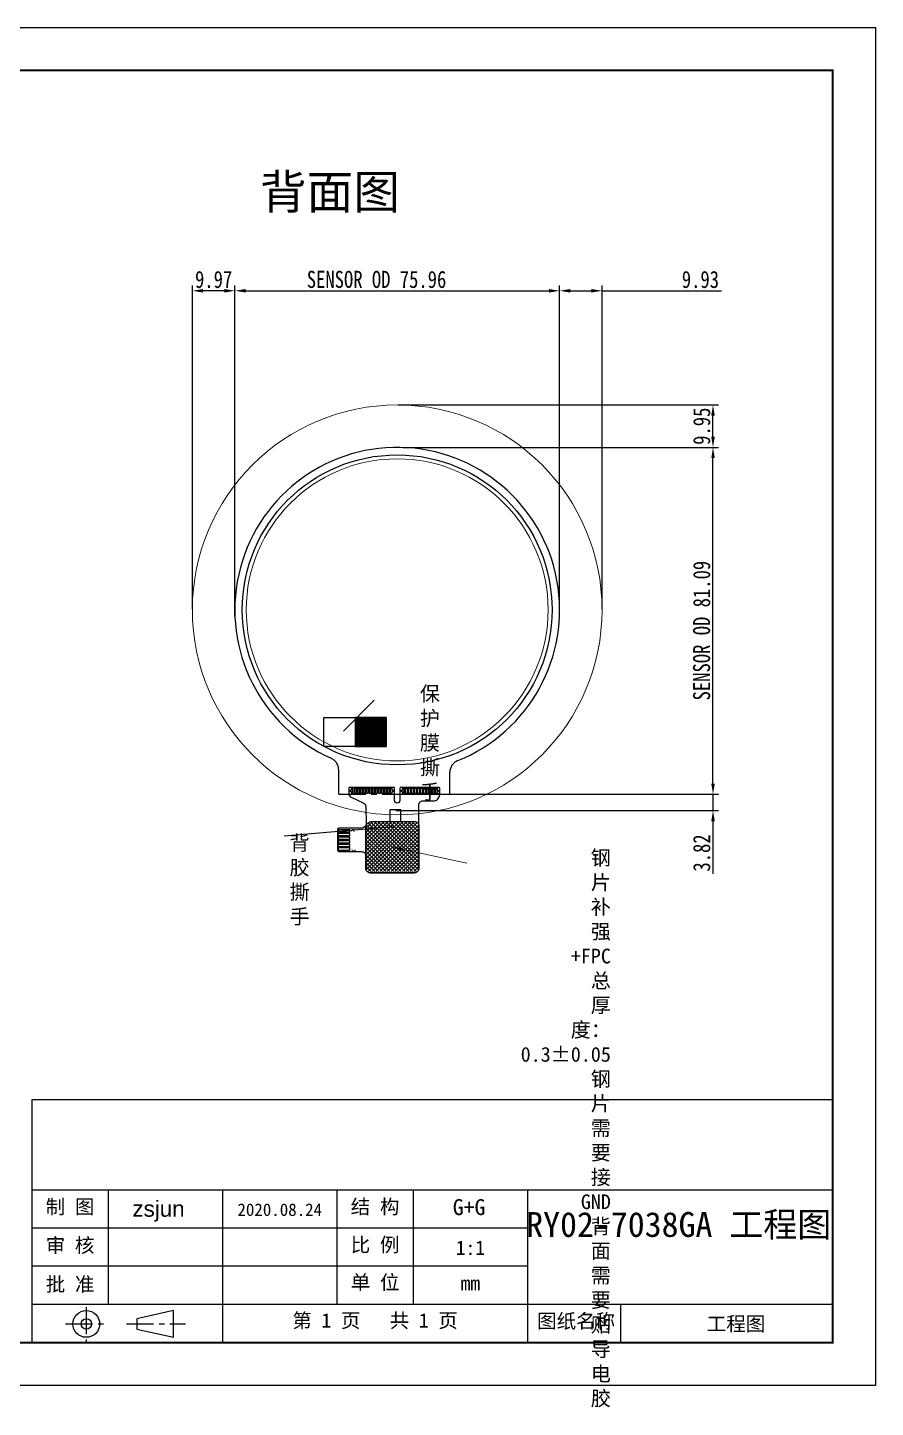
# Model space of a CAD drawing. Header units: millimetres. Extents: x -2894 to 5479, y -6001 to -1211.
# Drawn here: x 4770.7 to 4969.1, y -6001.1 to -5678.4 of the extents above; entities that cross this region are included whole.
import ezdxf

# ---------------------------------------------------------------- set-up
doc = ezdxf.new("R2010")
doc.units = ezdxf.units.MM
doc.header["$LTSCALE"] = 0.2
doc.header["$MEASUREMENT"] = 0
doc.linetypes.add('CENTER', pattern=[50.8, 31.75, -6.35, 6.35, -6.35])
doc.layers.add('dim', color=4, linetype='Continuous', lineweight=9)
for name, color, linetype in [('FPC', 40, 'Continuous'), ('Sensor', 7, 'Continuous'), ('保护膜', 3, 'Continuous'), ('背胶', 2, 'Continuous')]:
    doc.layers.add(name, color=color, linetype=linetype)
doc.styles.add('Arial', font='simhei.ttf')
doc.styles.get("Standard").update_dxf_attribs({"font": 'SimSun.ttf'})
doc.styles.add('TEXTSTYLE_0', font='SimSun.ttf', dxfattribs={"width": 0.8})
doc.styles.add('宋体', font='SimSun.ttf')
doc.dimstyles.new('1-1', dxfattribs={"dimscale": 0, "dimtxt": 8, "dimasz": 2.5, "dimexe": 1.25, "dimexo": 0.2, "dimtad": 1, "dimzin": 1, "dimdsep": 46, "dimtxsty": 'TEXTSTYLE_0', "dimcen": 1, "dimadec": 0, "dimazin": 0, "dimtfac": 1, "dimtmove": 0, "dimatfit": 3, "dimfxl": 1, "dimarcsym": 0})
doc.dimstyles.get("Standard").update_dxf_attribs({"dimtxt": 0.18, "dimasz": 0.18, "dimexe": 0.18, "dimexo": 0.0625, "dimgap": 0.09, "dimtad": 0, "dimrnd": 0.001, "dimzin": 0, "dimdsep": 46, "dimtxsty": 'Standard', "dimcen": 0.09, "dimadec": 0, "dimazin": 0, "dimtfac": 1, "dimtofl": 0, "dimtmove": 0, "dimatfit": 3, "dimfxl": 1, "dimtolj": 1, "dimtzin": 0, "dimarcsym": 0})
doc.dimstyles.new('YTG', dxfattribs={"dimtxt": 7, "dimasz": 2.5, "dimexe": 0.4, "dimexo": 0, "dimgap": 0.4, "dimtad": 1, "dimlfac": -1, "dimzin": 1, "dimdsep": 46, "dimtxsty": 'Standard', "dimcen": 2.5, "dimclrd": 4, "dimclre": 4, "dimclrt": 4, "dimadec": 0, "dimazin": 0, "dimtfac": 1, "dimtmove": 0, "dimatfit": 3, "dimfxl": 1, "dimtolj": 1, "dimtzin": 0, "dimlwd": 13, "dimlwe": 13, "dimarcsym": 0})

# ---------------------------------------------------------------- blocks, each defined once
blk = doc.blocks.new('WRT')
at = {"color": 252}
for p, q in [((83.61, 0), (0, 0)), ((0, 0), (0, -25.33))]:
    blk.add_line(p, q, dxfattribs=at)
for points in [[(83.61, -9.4), (0, -9.4)], [(7.96, -9.4), (7.96, -21.34)], [(19.91, -9.4), (19.91, -25.33)], [(31.85, -9.4), (31.85, -21.34)], [(39.81, -9.4), (39.81, -21.34)], [(51.76, -9.4), (51.76, -25.33)], [(51.76, -13.38), (0, -13.38)], [(51.76, -17.36), (0, -17.36)], [(83.61, -21.34), (0, -21.34)]]:
    blk.add_lwpolyline(points, dxfattribs=at)
blk = doc.blocks.new('*D81')
at = {"layer": 'Defpoints', "color": 0, "transparency": 16777216}
for p in [(4895.18, -5739.94), (4895.18, -5803.83), (4819.22, -5812.84)]:
    blk.add_point(p, dxfattribs=at)
at = {"layer": 'dim', "color": 0, "linetype": 'Continuous', "lineweight": -2, "transparency": 16777216}
for p, q in [((4819.22, -5812.64), (4819.22, -5738.69)), ((4895.18, -5803.63), (4895.18, -5738.69))]:
    blk.add_line(p, q, dxfattribs=at)
at = {"layer": 'dim', "color": 0, "lineweight": -2, "transparency": 16777216}
blk.add_line((4821.72, -5739.94), (4892.68, -5739.94), dxfattribs=at)
at = {"layer": 'dim', "color": 0, "transparency": 16777216}
for points in [[(4821.72, -5739.52), (4821.72, -5740.35), (4819.22, -5739.94)], [(4892.68, -5739.52), (4892.68, -5740.35), (4895.18, -5739.94)]]:
    blk.add_solid(points, dxfattribs=at)
at = {"layer": 'dim', "color": 0, "transparency": 16777216, "insert": (4852.34, -5737.3), "char_height": 4, "attachment_point": 5, "style": 'TEXTSTYLE_0'}
blk.add_mtext('SENSOR OD 75.96', dxfattribs=at)
blk = doc.blocks.new('*D82')
at = {"layer": 'Defpoints', "color": 0, "transparency": 16777216}
for p in [(4858.33, -5776.58), (4931.07, -5776.58), (4872.24, -5857.68)]:
    blk.add_point(p, dxfattribs=at)
at = {"layer": 'dim', "color": 0, "linetype": 'Continuous', "lineweight": -2, "transparency": 16777216}
for p, q in [((4858.53, -5776.58), (4932.32, -5776.58)), ((4872.44, -5857.68), (4932.32, -5857.68))]:
    blk.add_line(p, q, dxfattribs=at)
at = {"layer": 'dim', "color": 0, "lineweight": -2, "transparency": 16777216}
blk.add_line((4931.07, -5855.18), (4931.07, -5779.08), dxfattribs=at)
at = {"layer": 'dim', "color": 0, "transparency": 16777216}
for points in [[(4930.66, -5779.08), (4931.49, -5779.08), (4931.07, -5776.58)], [(4930.66, -5855.18), (4931.49, -5855.18), (4931.07, -5857.68)]]:
    blk.add_solid(points, dxfattribs=at)
at = {"layer": 'dim', "color": 0, "transparency": 16777216, "insert": (4928.44, -5819.42), "char_height": 4, "attachment_point": 5, "rotation": 90, "style": 'TEXTSTYLE_0'}
blk.add_mtext('SENSOR OD 81.09', dxfattribs=at)
blk = doc.blocks.new('*D85')
at = {"layer": 'Defpoints', "color": 0, "transparency": 16777216}
for p in [(4857.18, -5766.64), (4931.07, -5766.64), (4858.33, -5776.58)]:
    blk.add_point(p, dxfattribs=at)
at = {"layer": 'dim', "color": 0, "linetype": 'Continuous', "lineweight": -2, "transparency": 16777216}
for p, q in [((4857.38, -5766.64), (4932.32, -5766.64)), ((4858.53, -5776.58), (4932.32, -5776.58))]:
    blk.add_line(p, q, dxfattribs=at)
at = {"layer": 'dim', "color": 0, "lineweight": -2, "transparency": 16777216}
blk.add_line((4931.07, -5774.08), (4931.07, -5769.14), dxfattribs=at)
at = {"layer": 'dim', "color": 0, "transparency": 16777216}
for points in [[(4930.66, -5769.14), (4931.49, -5769.14), (4931.07, -5766.64)], [(4930.66, -5774.08), (4931.49, -5774.08), (4931.07, -5776.58)]]:
    blk.add_solid(points, dxfattribs=at)
at = {"layer": 'dim', "color": 0, "transparency": 16777216, "insert": (4928.45, -5771.61), "char_height": 4, "attachment_point": 5, "rotation": 90, "style": 'TEXTSTYLE_0'}
blk.add_mtext('9.95', dxfattribs=at)
blk = doc.blocks.new('*D86')
at = {"layer": 'Defpoints', "color": 0, "transparency": 16777216}
for p in [(4857.19, -5857.68), (4856.67, -5861.49), (4931.07, -5861.49)]:
    blk.add_point(p, dxfattribs=at)
at = {"layer": 'dim', "color": 0, "lineweight": -2, "transparency": 16777216}
for p, q in [((4931.07, -5855.18), (4931.07, -5852.68)), ((4931.07, -5857.68), (4931.07, -5861.49)), ((4931.07, -5863.99), (4931.07, -5876.34))]:
    blk.add_line(p, q, dxfattribs=at)
at = {"layer": 'dim', "color": 0, "linetype": 'Continuous', "lineweight": -2, "transparency": 16777216}
for p, q in [((4857.39, -5857.68), (4932.32, -5857.68)), ((4856.87, -5861.49), (4932.32, -5861.49))]:
    blk.add_line(p, q, dxfattribs=at)
at = {"layer": 'dim', "color": 0, "transparency": 16777216}
for points in [[(4930.66, -5855.18), (4931.49, -5855.18), (4931.07, -5857.68)], [(4930.66, -5863.99), (4931.49, -5863.99), (4931.07, -5861.49)]]:
    blk.add_solid(points, dxfattribs=at)
at = {"layer": 'dim', "color": 0, "transparency": 16777216, "insert": (4928.45, -5871.42), "char_height": 4, "attachment_point": 5, "rotation": 90, "style": 'TEXTSTYLE_0'}
blk.add_mtext('3.82', dxfattribs=at)
blk = doc.blocks.new('*D87')
at = {"layer": 'Defpoints', "color": 0, "transparency": 16777216}
for p in [(4809.25, -5739.94), (4809.25, -5814.57), (4819.22, -5816.29)]:
    blk.add_point(p, dxfattribs=at)
at = {"layer": 'dim', "color": 0, "linetype": 'Continuous', "lineweight": -2, "transparency": 16777216}
for p, q in [((4809.25, -5814.37), (4809.25, -5738.69)), ((4819.22, -5816.09), (4819.22, -5738.69))]:
    blk.add_line(p, q, dxfattribs=at)
at = {"layer": 'dim', "color": 0, "lineweight": -2, "transparency": 16777216}
blk.add_line((4816.72, -5739.94), (4811.75, -5739.94), dxfattribs=at)
at = {"layer": 'dim', "color": 0, "transparency": 16777216}
for points in [[(4811.75, -5739.52), (4811.75, -5740.35), (4809.25, -5739.94)], [(4816.72, -5739.52), (4816.72, -5740.35), (4819.22, -5739.94)]]:
    blk.add_solid(points, dxfattribs=at)
at = {"layer": 'dim', "color": 0, "transparency": 16777216, "insert": (4814.23, -5737.31), "char_height": 4, "attachment_point": 5, "style": 'TEXTSTYLE_0'}
blk.add_mtext('9.97', dxfattribs=at)
blk = doc.blocks.new('*D88')
at = {"layer": 'Defpoints', "color": 0, "transparency": 16777216}
for p in [(4895.18, -5739.94), (4895.18, -5814.57), (4905.11, -5814.57)]:
    blk.add_point(p, dxfattribs=at)
at = {"layer": 'dim', "color": 0, "linetype": 'Continuous', "lineweight": -2, "transparency": 16777216}
for p, q in [((4895.18, -5814.37), (4895.18, -5738.69)), ((4905.11, -5814.37), (4905.11, -5738.69))]:
    blk.add_line(p, q, dxfattribs=at)
at = {"layer": 'dim', "color": 0, "lineweight": -2, "transparency": 16777216}
for p, q in [((4897.68, -5739.94), (4902.61, -5739.94)), ((4905.11, -5739.94), (4933.09, -5739.94))]:
    blk.add_line(p, q, dxfattribs=at)
at = {"layer": 'dim', "color": 0, "transparency": 16777216}
for points in [[(4897.68, -5739.52), (4897.68, -5740.35), (4895.18, -5739.94)], [(4902.61, -5739.52), (4902.61, -5740.35), (4905.11, -5739.94)]]:
    blk.add_solid(points, dxfattribs=at)
at = {"layer": 'dim', "color": 0, "transparency": 16777216, "insert": (4928.13, -5737.31), "char_height": 4, "attachment_point": 5, "style": 'TEXTSTYLE_0'}
blk.add_mtext('9.93', dxfattribs=at)

msp = doc.modelspace()

# ---------------------------------------------------------------- hatches: boundary and pattern name
at = {"ltscale": 0.2}
h = msp.add_hatch(dxfattribs=at)
h.set_pattern_fill('ANSI37', color=256, scale=4.999969, style=0)
h.set_pattern_definition([(45, (0.03214, 24.4609), (-0.44193899, 0.44193899), []), (135, (0.03214, 24.4609), (-0.44193899, -0.44193899), [])])
edge = h.paths.add_edge_path()
edge.add_arc((4861.24, -5865.24), 1, 0, 90, ccw=False)
edge.add_line((4862.24, -5865.24), (4862.24, -5874.74))
edge.add_arc((4861.24, -5874.74), 1, -90, 0, ccw=False)
edge.add_line((4861.24, -5875.74), (4850.836, -5875.74))
edge.add_arc((4850.836, -5874.74), 1, 180, 270, ccw=False)
edge.add_line((4849.836, -5874.74), (4849.836, -5865.74))
edge.add_arc((4851.336, -5865.74), 1.5, 90, 180, ccw=False)
edge.add_line((4851.336, -5864.24), (4861.24, -5864.24))
at = {"layer": '保护膜'}
h = msp.add_hatch(dxfattribs=at)
h.set_pattern_fill('ANSI31', color=256, scale=1.3259, style=0)
h.set_pattern_definition([(45, (-1558.24227, 815.91625), (-0.11719411, 0.11719411), [])])
h.paths.add_polyline_path([(4854.595, -5839.776), (4847.302, -5839.776), (4847.302, -5846.525), (4854.595, -5846.525)])

# ---------------------------------------------------------------- linework, layer by layer
at = {"color": 4}
msp.add_lwpolyline([(4474.656, -5678.379), (4969.075, -5678.379), (4969.075, -5995.962), (4474.656, -5995.962)], close=True, dxfattribs=at)
at = {"const_width": 0.469}
msp.add_lwpolyline([(4484.677, -5688.4), (4959.054, -5688.4), (4959.054, -5985.941), (4484.677, -5985.941)], close=True, dxfattribs=at)
for points in [[(4484.677, -5688.4), (4959.054, -5688.4), (4959.054, -5985.941), (4484.677, -5985.941)], [(4855.483, -5864.04), (4858.035, -5864.04), (4858.035, -5861.328), (4855.483, -5861.328)], [(4796.276, -5982.809), (4804.84, -5984.702), (4804.84, -5978.452), (4796.276, -5980.346)]]:
    msp.add_lwpolyline(points, close=True)
msp.add_lwpolyline([(4861.24, -5864.04, -0.4142136), (4862.24, -5865.04), (4862.24, -5875.04, -0.4142136), (4861.24, -5876.04), (4850.836, -5876.04, -0.4142136), (4849.836, -5875.04), (4849.836, -5865.54, -0.4142136), (4851.336, -5864.04)], format="xyb", close=True)
at = {"color": 252}
msp.add_lwpolyline([(4959.054, -5936.874), (4959.054, -5985.941), (4771.708, -5985.941)], dxfattribs=at)
at = {"color": 1, "linetype": 'CENTER'}
for points in [[(4784.428, -5977.628), (4784.428, -5985.683)], [(4779.559, -5981.577), (4789.221, -5981.577)], [(4793.835, -5981.577), (4807.639, -5981.577)]]:
    msp.add_lwpolyline(points, dxfattribs=at)
at = {"color": 0, "linetype": 'ByBlock'}
msp.add_lwpolyline([(4909.41, -5977.02), (4909.41, -5985.941)], dxfattribs=at)
for radius in [3.125, 1.231]:
    msp.add_circle((4784.428, -5981.577), radius)
at = {"layer": 'dim', "color": 6}
for centre, radius in [((4857.18, -5814.566), 47.93), ((4857.174, -5814.563), 35.322)]:
    msp.add_circle(centre, radius, dxfattribs=at)
at = {"layer": 'FPC'}
msp.add_lwpolyline([(4849.836, -5875.04, 0.4142136), (4850.836, -5876.04), (4861.24, -5876.04, 0.4142136), (4862.24, -5875.04), (4862.24, -5860.198, -0.4142136), (4863.24, -5859.198), (4865.913, -5859.198, 0.2761908), (4866.794, -5858.671), (4867.013, -5858.265, 0.1238536), (4867.132, -5857.792), (4867.132, -5856.326, 0.4142136), (4866.932, -5856.126), (4857.982, -5856.126, 0.4142136), (4857.782, -5856.326), (4857.782, -5859.18, -1), (4856.582, -5859.18), (4856.582, -5856.326, 0.4142136), (4856.382, -5856.126), (4846.032, -5856.126, 0.4142136), (4845.832, -5856.326), (4845.832, -5857.474, 0.2935297), (4846.416, -5858.384), (4849.225, -5859.668, -0.2935297), (4849.81, -5860.577), (4849.909, -5864.608, -0.3856037), (4848.81, -5865.656), (4843.444, -5865.656, 0.4142136), (4843.244, -5865.856), (4843.244, -5870.806, 0.4142136), (4843.544, -5871.106), (4848.836, -5871.106, -0.4142136), (4849.836, -5872.106)], format="xyb", close=True, dxfattribs=at)
for points in [[(4846.132, -5856.701), (4846.132, -5857.051), (4846.482, -5857.051), (4846.482, -5857.476), (4846.832, -5857.476), (4846.832, -5856.276), (4846.482, -5856.276), (4846.482, -5856.701)], [(4847.532, -5857.476), (4847.182, -5857.476), (4847.182, -5856.276), (4847.532, -5856.276)], [(4848.232, -5857.476), (4847.882, -5857.476), (4847.882, -5856.276), (4848.232, -5856.276)], [(4848.932, -5857.476), (4848.582, -5857.476), (4848.582, -5856.276), (4848.932, -5856.276)], [(4849.632, -5857.476), (4849.282, -5857.476), (4849.282, -5856.276), (4849.632, -5856.276)], [(4850.332, -5857.476), (4849.982, -5857.476), (4849.982, -5856.276), (4850.332, -5856.276)], [(4851.032, -5857.476), (4850.682, -5857.476), (4850.682, -5856.276), (4851.032, -5856.276)], [(4851.732, -5857.476), (4851.382, -5857.476), (4851.382, -5856.276), (4851.732, -5856.276)], [(4852.432, -5857.476), (4852.082, -5857.476), (4852.082, -5856.276), (4852.432, -5856.276)], [(4853.132, -5857.476), (4852.782, -5857.476), (4852.782, -5856.276), (4853.132, -5856.276)], [(4853.832, -5857.476), (4853.482, -5857.476), (4853.482, -5856.276), (4853.832, -5856.276)], [(4854.532, -5857.476), (4854.182, -5857.476), (4854.182, -5856.276), (4854.532, -5856.276)], [(4855.232, -5857.476), (4854.882, -5857.476), (4854.882, -5856.276), (4855.232, -5856.276)], [(4856.282, -5856.701), (4856.282, -5857.051), (4855.932, -5857.051), (4855.932, -5857.476), (4855.582, -5857.476), (4855.582, -5856.276), (4855.932, -5856.276), (4855.932, -5856.701)], [(4858.082, -5856.701), (4858.082, -5857.051), (4858.432, -5857.051), (4858.432, -5857.476), (4858.782, -5857.476), (4858.782, -5856.276), (4858.432, -5856.276), (4858.432, -5856.701)], [(4859.482, -5857.476), (4859.132, -5857.476), (4859.132, -5856.276), (4859.482, -5856.276)], [(4860.182, -5857.476), (4859.832, -5857.476), (4859.832, -5856.276), (4860.182, -5856.276)], [(4860.882, -5857.476), (4860.532, -5857.476), (4860.532, -5856.276), (4860.882, -5856.276)], [(4861.582, -5857.476), (4861.232, -5857.476), (4861.232, -5856.276), (4861.582, -5856.276)], [(4862.282, -5857.476), (4861.932, -5857.476), (4861.932, -5856.276), (4862.282, -5856.276)], [(4862.982, -5857.476), (4862.632, -5857.476), (4862.632, -5856.276), (4862.982, -5856.276)], [(4863.682, -5857.476), (4863.332, -5857.476), (4863.332, -5856.276), (4863.682, -5856.276)], [(4864.382, -5857.476), (4864.032, -5857.476), (4864.032, -5856.276), (4864.382, -5856.276)], [(4865.082, -5857.476), (4864.732, -5857.476), (4864.732, -5856.276), (4865.082, -5856.276)], [(4865.782, -5857.476), (4865.432, -5857.476), (4865.432, -5856.276), (4865.782, -5856.276)], [(4866.832, -5856.701), (4866.832, -5857.051), (4866.482, -5857.051), (4866.482, -5857.476), (4866.132, -5857.476), (4866.132, -5856.276), (4866.482, -5856.276), (4866.482, -5856.701)]]:
    msp.add_lwpolyline(points, close=True, dxfattribs=at)
at = {"layer": 'FPC', "color": 1}
for points in [[(4843.344, -5866.006), (4843.344, -5866.506), (4846.099, -5866.506), (4846.099, -5866.006)], [(4843.344, -5866.006), (4843.344, -5866.506), (4846.099, -5866.506), (4846.099, -5866.006)], [(4843.344, -5866.856), (4843.344, -5867.356), (4846.099, -5867.356), (4846.099, -5866.856)], [(4843.344, -5867.706), (4843.344, -5868.206), (4846.099, -5868.206), (4846.099, -5867.706)], [(4843.344, -5868.556), (4843.344, -5869.056), (4846.099, -5869.056), (4846.099, -5868.556)], [(4843.344, -5869.406), (4843.344, -5869.906), (4846.099, -5869.906), (4846.099, -5869.406)], [(4843.344, -5870.256), (4843.344, -5870.756), (4846.099, -5870.756), (4846.099, -5870.256)]]:
    msp.add_lwpolyline(points, close=True, dxfattribs=at)
at = {"layer": 'Sensor', "linetype": 'CENTER'}
for p, q in [((4843.482, -5857.678), (4843.482, -5852.012)), ((4869.482, -5857.678), (4869.482, -5852.604))]:
    msp.add_line(p, q, dxfattribs=at)
msp.add_lwpolyline([(4843.482, -5857.678), (4869.482, -5857.678)], dxfattribs=at)
at = {"layer": 'Sensor'}
msp.add_arc((4857.18, -5814.566), 38, 291.91348, 245.96601, dxfattribs=at)
at = {"layer": 'Sensor', "linetype": 'CENTER'}
for centre, start, end in [((4840.482, -5852.012), 0, 65.96601), ((4872.482, -5852.604), 111.91348, 180)]:
    msp.add_arc(centre, 3, start, end, dxfattribs=at)
at = {"layer": '保护膜'}
for points in [[(4840.008, -5839.776), (4854.595, -5839.776), (4854.595, -5846.525), (4840.008, -5846.525)], [(4854.595, -5839.776), (4847.302, -5839.776), (4847.302, -5846.525), (4854.595, -5846.525)]]:
    msp.add_lwpolyline(points, close=True, dxfattribs=at)
msp.add_circle((4857.174, -5814.563), 36.25, dxfattribs=at)

# ---------------------------------------------------------------- block references
at = {"layer": 'FPC', "xscale": 2.240783999999849, "yscale": 2.240783999999849, "zscale": 2.240783999999849}
msp.add_blockref('WRT', (4771.708, -5929.191), dxfattribs=at)

# ---------------------------------------------------------------- texts
at = {"attachment_point": 2, "style": 'Arial'}
for s, insert, char_height, width in [('制 图', (4780.629, -5952.486), 3.3455, 17.84252), ('{\\fArial|b0|i0|c0|p32;zsjun}', (4801.321, -5952.754), 3.74817, 29.98535), ('2020.08.24', (4829.696, -5953.402), 2.912, 26.76378), ('结 构', (4851.999, -5952.486), 3.3455, 17.84252), ('G+G', (4873.992, -5952.377), 3.7482, 29.98535), ('RY02-7038GA{\\fSimSun|b0|i0|c0|p2; \\fSimSun|b0|i0|c134|p2;工程图}', (4923.043, -5955.401), 5.824, 72.62552), ('审 核', (4780.629, -5961.502), 3.3455, 17.84252), ('比 例', (4851.999, -5961.374), 3.3455, 17.84252), ('1:1', (4874.302, -5962.098), 3.3455, 26.76378), ('批 准', (4780.629, -5970.618), 3.3455, 17.84252), ('单 位', (4851.999, -5970.168), 3.3455, 17.84252), ('mm', (4874.302, -5970.348), 3.3455, 26.76378), ('第 1 页   共 1 页', (4851.999, -5979.093), 3.34547, 71.37008), ('图纸名称', (4899.043, -5979.242), 3.3455, 26.17735), ('  工程图', (4934.181, -5979.874), 3.3455, 49.54072)]:
    msp.add_mtext(s, dxfattribs=dict(at, insert=insert, char_height=char_height, width=width))
at = {"layer": 'dim', "insert": (4825.058, -5712.806), "char_height": 8.008, "width": 54.87768, "attachment_point": 1, "style": 'Arial'}
msp.add_mtext('背面图', dxfattribs=at)
at = {"layer": 'dim', "color": 4, "width": 0.20296, "attachment_point": 3}
for s, insert, char_height in [('保护膜撕手', (4867.177, -5832.435), 3.4473), ('背胶撕手', (4836.684, -5867.335), 3.4473), ('钢片补强+FPC\\P总厚度：0.3%%P0.05\\P钢片需要接GND\\P背面需要贴导电胶', (4907.176, -5870.823), 3.44734)]:
    msp.add_mtext(s, dxfattribs=dict(at, insert=insert, char_height=char_height))
at = {"layer": '背胶', "ltscale": 0.2, "extrusion": (0, 0, -1), "char_height": 1, "width": 0.35942, "attachment_point": 1, "text_direction": (0, -1, 0), "style": '宋体'}
for s, insert in [('6', (4846.357, -5865.734)), ('1', (4846.46, -5870.393))]:
    msp.add_mtext(s, dxfattribs=dict(at, insert=insert))

# ---------------------------------------------------------------- dimensions: what is measured, and where the dimension line sits
at = {"layer": 'dim'}
dim = msp.add_linear_dim(base=(4895.18, -5739.937), p1=(4819.22, -5812.839), p2=(4895.18, -5803.828), text='SENSOR OD <>', dimstyle='1-1', override={"dimscale": 1, "dimtxt": 4, "dimfxl": 0.5}, dxfattribs=at)
dim.commit()
dim.dimension.update_dxf_attribs({"geometry": '*D81', "text_midpoint": (4852.341, -5739.937), "dimtype": 160})
dim = msp.add_linear_dim(base=(4809.25, -5739.937), p1=(4819.22, -5816.294), p2=(4809.25, -5814.566), dimstyle='1-1', override={"dimscale": 1, "dimtxt": 4, "dimfxl": 0.5}, dxfattribs=at)
dim.commit()
dim.dimension.update_dxf_attribs({"geometry": '*D87', "text_midpoint": (4814.235, -5737.312)})
dim = msp.add_linear_dim(base=(4895.18, -5739.937), p1=(4905.11, -5814.566), p2=(4895.18, -5814.566), dimstyle='1-1', override={"dimscale": 1, "dimtxt": 4, "dimfxl": 0.5}, dxfattribs=at)
dim.commit()
dim.dimension.update_dxf_attribs({"geometry": '*D88', "text_midpoint": (4928.129, -5739.937), "dimtype": 160})
for base, p1, p2, picture, middle in [((4931.074, -5766.636), (4858.333, -5776.584), (4857.18, -5766.636), '*D85', (4928.449, -5771.61)), ((4931.074, -5861.494), (4857.186, -5857.678), (4856.666, -5861.494), '*D86', (4928.449, -5871.418))]:
    dim = msp.add_linear_dim(base=base, p1=p1, p2=p2, angle=90, dimstyle='1-1', override={"dimscale": 1, "dimtxt": 4, "dimfxl": 0.5}, dxfattribs=at)
    dim.commit()
    dim.dimension.update_dxf_attribs({"geometry": picture, "text_midpoint": middle})
dim = msp.add_linear_dim(base=(4931.074, -5776.584), p1=(4872.243, -5857.678), p2=(4858.333, -5776.584), angle=90, text='SENSOR OD <>', dimstyle='1-1', override={"dimscale": 1, "dimtxt": 4, "dimfxl": 0.5}, dxfattribs=at)
dim.commit()
dim.dimension.update_dxf_attribs({"geometry": '*D82', "text_midpoint": (4931.074, -5819.423), "dimtype": 160})

# ---------------------------------------------------------------- leaders
msp.add_leader([(4856.049, -5870.05), (4873.432, -5873.823)], dimstyle='YTG', override={"dimgap": 0.4, "dimtad": 0})
at = {"layer": 'dim', "color": 4}
for points in [[(4844.593, -5842.91), (4851.816, -5835.66)], [(4856.222, -5865.31), (4830.751, -5867.501)]]:
    msp.add_leader(points, dimstyle='Standard', override={"dimgap": 0.09, "dimtad": 0}, dxfattribs=at)

doc.saveas('drawing.dxf')
